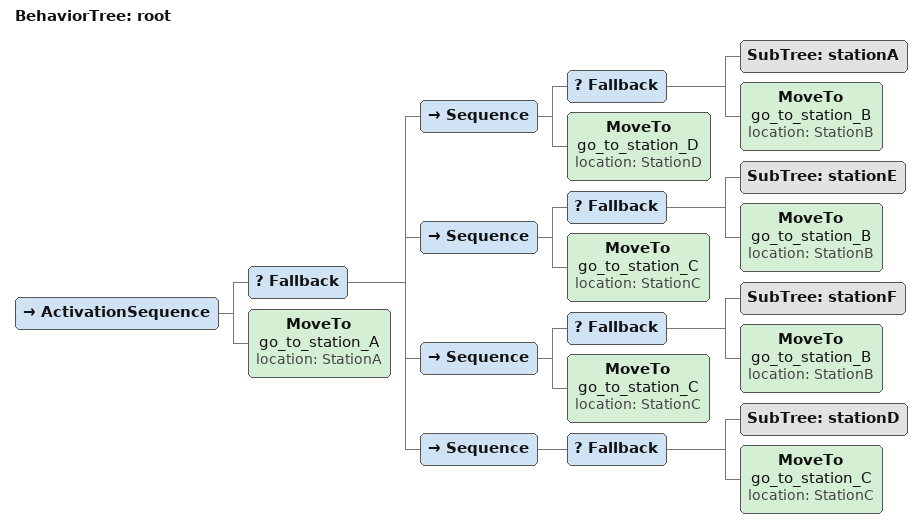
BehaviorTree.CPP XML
<root BTCPP_format="4">
    <BehaviorTree ID="root">
        <ActivationSequence>
            <Fallback>
                <Sequence>
                    <Fallback>
                        <SubTree ID="stationA" />
                        <MoveTo name="go_to_station_B" location="StationB"/>
                    </Fallback>
                    <MoveTo name="go_to_station_D" location="StationD"/>
                </Sequence>
                <Sequence>
                    <Fallback>
                        <SubTree ID="stationE" />
                        <MoveTo name="go_to_station_B" location="StationB"/>
                    </Fallback>
                    <MoveTo name="go_to_station_C" location="StationC"/>
                </Sequence>
                <Sequence>
                    <Fallback>
                        <SubTree ID="stationF" />
                        <MoveTo name="go_to_station_B" location="StationB"/>
                    </Fallback>
                    <MoveTo name="go_to_station_C" location="StationC"/>
                </Sequence>
                <Sequence>
                    <Fallback>
                        <SubTree ID="stationD" />
                        <MoveTo name="go_to_station_C" location="StationC"/>
                    </Fallback>
                </Sequence>
            </Fallback>
            <MoveTo name="go_to_station_A" location="StationA"/>
        </ActivationSequence>
    </BehaviorTree>
</root>
